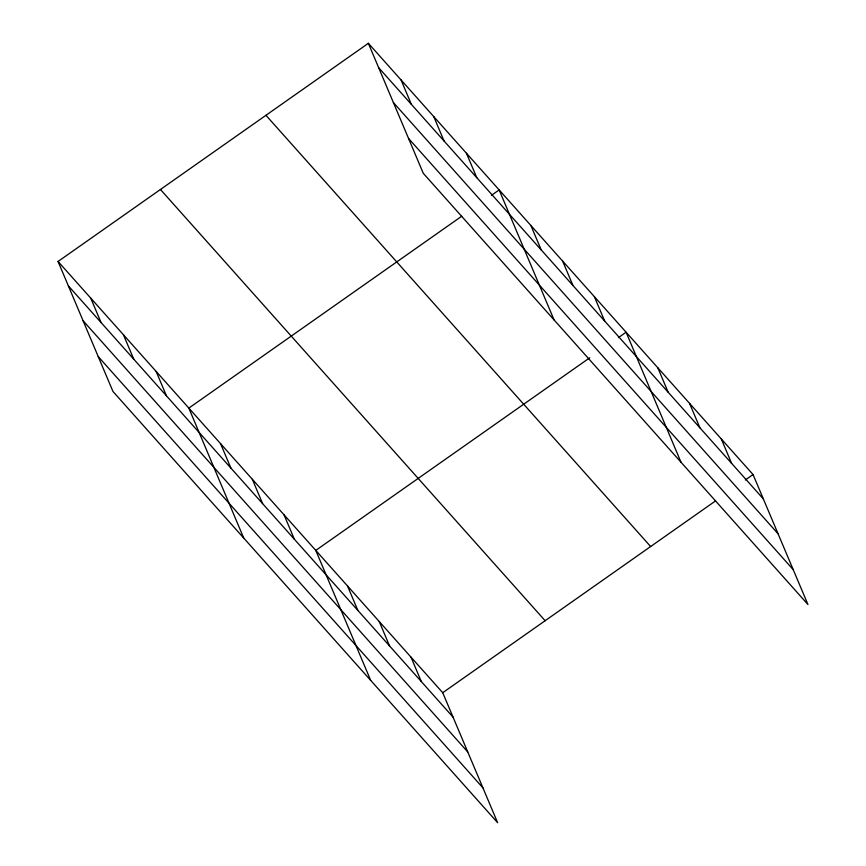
<?xml version="1.0" encoding="UTF-8"?>
<svg xmlns="http://www.w3.org/2000/svg" width="866" height="866" viewBox="0 0 866 866"><rect width="100%" height="100%" fill="white"/><g stroke="black" fill="none" stroke-linecap="round" stroke-linejoin="round"><path stroke-width="1.3" d="M58.054 261.478L442.732 692.713L497.636 822.7L112.959 391.464L58.054 261.478L368.364 43.3L753.041 474.536L807.946 604.522L423.268 173.287L368.364 43.3M461.719 216.24L188.842 408.103L243.747 538.089M491.444 195.337L499.152 189.925L554.056 319.9M589.757 357.777L315.787 550.408L370.691 680.395M618.389 337.643L626.096 332.23L681.001 462.217M442.732 692.713L715.608 500.862M745.334 479.959L753.041 474.536M378.669 67.7L763.347 498.935M393.38 102.545L778.069 533.781M408.546 138.441L793.234 569.676M265.959 115.297L650.637 546.533M160.448 189.481L545.136 620.716M68.36 285.877L453.037 717.113M83.071 320.723L467.759 751.959M98.237 356.619L482.925 787.854M721.302 438.954L731.608 463.353M689.574 403.383L699.88 427.782M657.835 367.801L668.141 392.201M594.357 296.648L604.663 321.048M562.629 261.077L572.935 285.466M530.89 225.496L541.196 249.895M466.46 153.26L476.765 177.66M433.758 116.607L444.063 141.006M401.055 79.953L411.361 104.353M410.993 657.142L421.298 681.531M379.254 621.561L389.57 645.96M347.526 585.99L357.831 610.378M284.048 514.826L294.353 539.226M252.32 479.255L262.625 503.655M220.581 443.673L230.886 468.073M156.14 371.449L166.445 395.838M123.448 334.796L133.754 359.184M90.746 298.131L101.051 322.531"/></g></svg>
